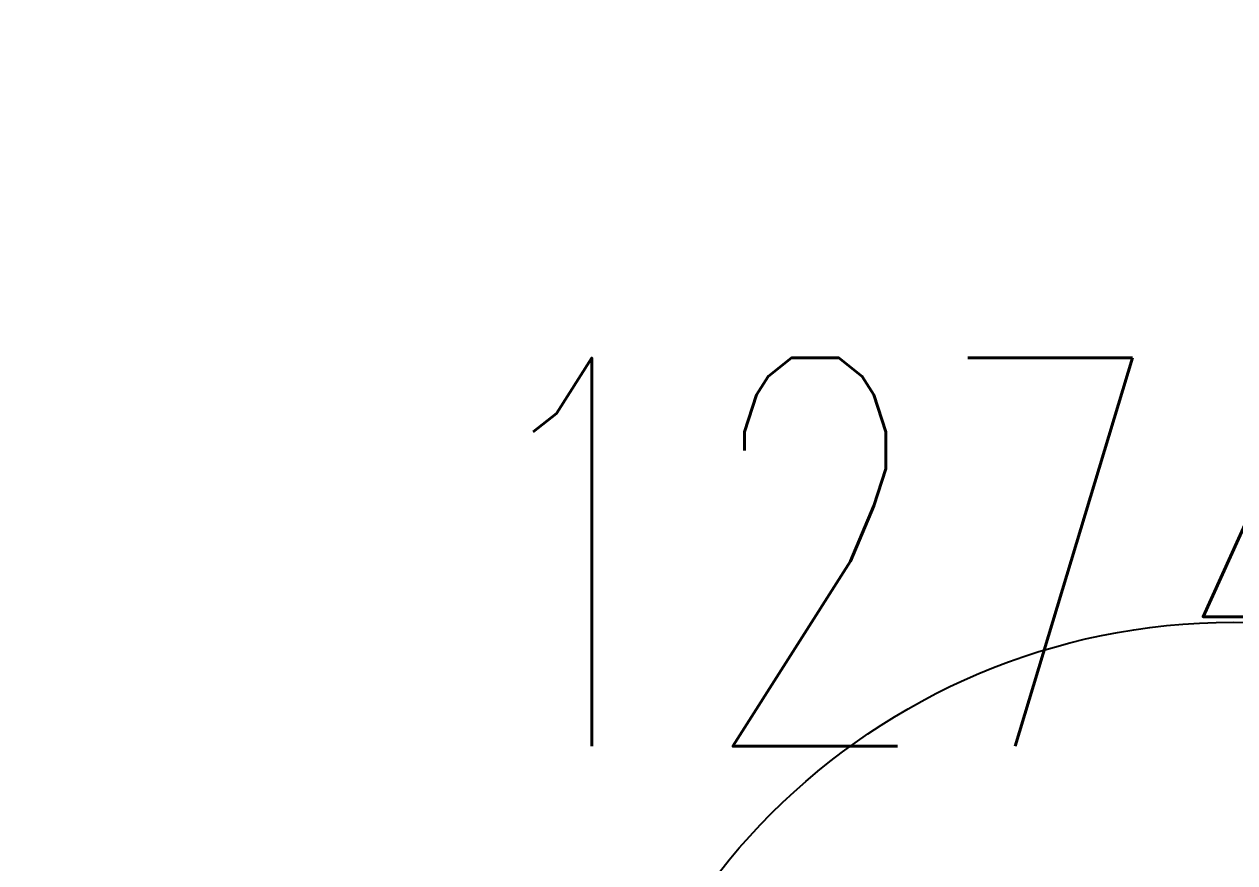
# Model space of a CAD drawing. Extents: x 36903891 to 38126251, y 2073392 to 2924740.
# Drawn here: x 37109307 to 37111160, y 2287275 to 2288560 of the extents above; entities that cross this region are included whole.
import ezdxf
from ezdxf.xclip import XClip

# ---------------------------------------------------------------- set-up
doc = ezdxf.new("R2010")
doc.units = 0
doc.header["$LTSCALE"] = 1000
doc.header["$XCLIPFRAME"] = 0
doc.linetypes.add('CENTER', pattern=[2, 1.25, -0.25, 0.25, -0.25])
doc.linetypes.add('CENTER2', pattern=[28.575, 19.05, -3.175, 3.175, -3.175])
for name, color, linetype in [('#幕墙线-平面', 8, 'Continuous'), ('#轴线', 8, 'CENTER2'), ('A-DIMS-ELEV', 8, 'Continuous'), ('A-GRID', 8, 'CENTER'), ('A-STRS-HRAL', 8, 'Continuous'), ('DIM', 8, 'Continuous'), ('周边建筑', 8, 'Continuous')]:
    doc.layers.add(name, color=color, linetype=linetype)
doc.styles.add('_TCH_DIM', font='SIMPLEX', dxfattribs={"bigfont": 'GBCBIG'})

# ---------------------------------------------------------------- blocks, each defined once
blk = doc.blocks.new('DOTE-11')
at = {"layer": '#轴线'}
for radius, end in [(146600, 183.99981), (138800, 210.188417), (130400, 210.329381), (127950, 210.37401)]:
    blk.add_arc((36780598.5, 2918657.2), radius, 324.5, end, dxfattribs=at)
blk = doc.blocks.new('FDGFH')
at = {"layer": 'A-GRID'}
blk.add_blockref('DOTE-11', (-36780598.5, -2918657.2), dxfattribs=at)
blk = doc.blocks.new('A$C80b62fe7')
at = {"layer": '#幕墙线-平面'}
for radius, start, end in [(128529.4, 333.502247, 195.775797), (127529.4, 333.539851, 195.788397)]:
    blk.add_arc((71051.6, 188867.4), radius, start, end, dxfattribs=at)
blk = doc.blocks.new('DASWQE')
at = {"layer": 'DIM', "ltscale": 10}
blk.add_blockref('A$C80b62fe7', (-71047, -188863), dxfattribs=at)
blk = doc.blocks.new('A$C216ef243')
at = {"layer": '周边建筑', "ltscale": 5}
blk.add_arc((0, 0), 65000, 322.263619, 219.122013, dxfattribs=at)
blk = doc.blocks.new('CXVFG')
at = {"layer": '周边建筑'}
blk.add_circle((39294377.2, 1989825.2), 1000, dxfattribs=at)
blk.add_blockref('A$C216ef243', (39294377.2, 1989825.2), dxfattribs=at)
at = {"layer": 'A-DIMS-ELEV', "style": '_TCH_DIM', "width": 0.705882}
blk.add_text('1274.000', height=595, dxfattribs=at).set_placement((39293197.2, 1990635.2))
blk = doc.blocks.new('JUTEWR')
at = {"layer": 'A-STRS-HRAL'}
blk.add_blockref('DASWQE', (36747505.1, 2929436.7), dxfattribs=at)
at = {"layer": 'DIM'}
for name, p in [('FDGFH', (36747509.7, 2929430.5)), ('CXVFG', (-2546867.6, 939615.9))]:
    blk.add_blockref(name, p, dxfattribs=at)

msp = doc.modelspace()

# ---------------------------------------------------------------- block references
at = {"layer": 'DIM'}
ref = msp.add_blockref('JUTEWR', (363648.3, -642797.5), dxfattribs=at)
XClip(ref).set_block_clipping_path([(36540243.0880557299, 2702892.0700622862), (36938694.1744792983, 3117037.741362222)])

doc.saveas('drawing.dxf')
